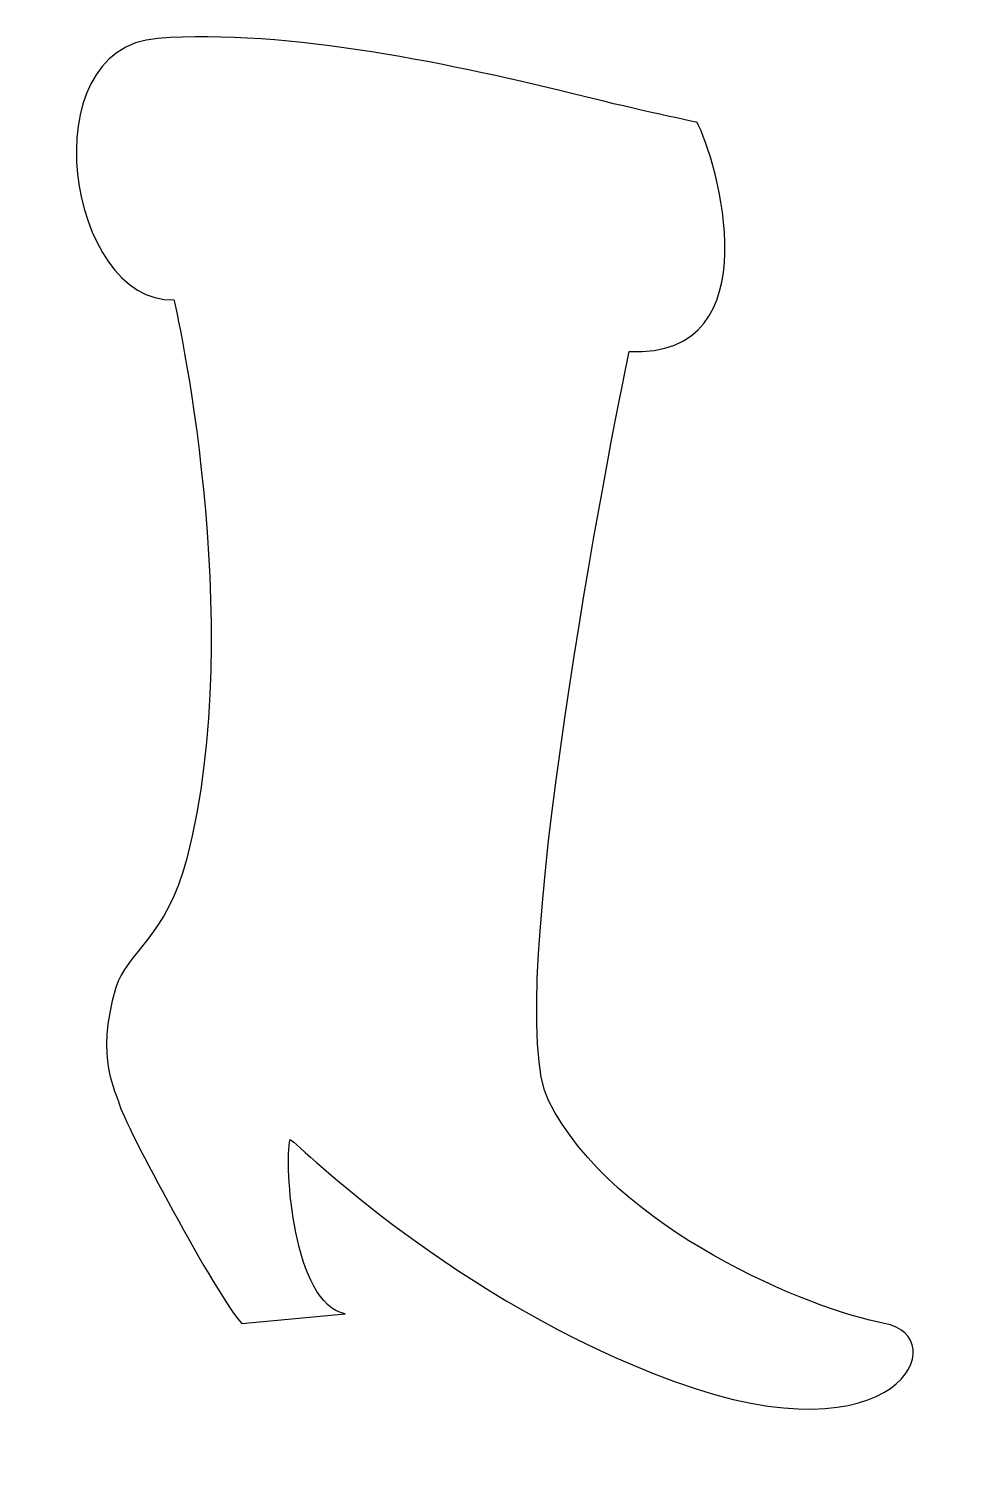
# Model space of a CAD drawing. Header units: centimetres. Extents: x -6.3 to 6.3, y -10.1 to 9.4.
import ezdxf

# ---------------------------------------------------------------- set-up
doc = ezdxf.new("R2010")
doc.units = ezdxf.units.CM
doc.header["$MEASUREMENT"] = 0
doc.layers.add('Camada 1', color=7, linetype='Continuous')

msp = doc.modelspace()

# ---------------------------------------------------------------- linework, layer by layer
at = {"layer": 'Camada 1'}
msp.add_open_spline([(-2.03621, -8.0346), (-2.03621, -8.0346), (-3.44144, -8.16634), (-3.44144, -8.16634), (-3.44144, -8.16634), (-3.74883, -7.85897), (-5.06635, -5.3997), (-5.11024, -5.18015), (-5.11024, -5.18015), (-5.1399, -5.03182), (-5.44769, -4.5791), (-5.15416, -3.59926), (-5.15416, -3.59926), (-5.01343, -3.12944), (-4.45751, -2.89258), (-4.18795, -1.84269), (-4.18795, -1.84269), (-3.35359, 1.40698), (-4.36361, 5.7545), (-4.36361, 5.7545), (-4.36361, 5.7545), (-5.81287, 5.71058), (-6.33973, 9.17982), (-4.58319, 9.31156), (-4.58319, 9.31156), (-2.82665, 9.4433), (-0.51186, 8.95247), (1.21349, 8.52112), (1.21349, 8.52112), (1.91612, 8.34546), (2.75048, 8.16981), (2.75048, 8.16981), (2.75048, 8.16981), (3.01395, 7.68676), (3.8045, 4.96407), (1.8283, 5.05188), (1.8283, 5.05188), (1.60872, 4.04183), (0.07673, -3.82883), (0.73046, -5.13622), (0.73046, -5.13622), (1.60872, -6.89287), (4.33128, -7.9907), (5.29746, -8.16636), (5.29746, -8.16636), (6.26369, -8.34202), (5.50571, -10.08268), (2.44308, -8.9568), (2.44308, -8.9568), (-0.54314, -7.85896), (-2.651, -5.751), (-2.78273, -5.66319), (-2.78273, -5.66319), (-2.87054, -6.01459), (-2.73881, -7.90287), (-2.03621, -8.0346)], degree=3, knots=[0, 0, 0, 0, 0.06666667, 0.06666667, 0.06666667, 0.06666667, 0.13333333, 0.13333333, 0.13333333, 0.13333333, 0.2, 0.2, 0.2, 0.2, 0.26666667, 0.26666667, 0.26666667, 0.26666667, 0.33333333, 0.33333333, 0.33333333, 0.33333333, 0.4, 0.4, 0.4, 0.4, 0.46666667, 0.46666667, 0.46666667, 0.46666667, 0.53333333, 0.53333333, 0.53333333, 0.53333333, 0.6, 0.6, 0.6, 0.6, 0.66666667, 0.66666667, 0.66666667, 0.66666667, 0.73333333, 0.73333333, 0.73333333, 0.73333333, 0.8, 0.8, 0.8, 0.8, 0.86666667, 0.86666667, 0.86666667, 0.86666667, 1, 1, 1, 1], dxfattribs=at)

doc.saveas('drawing.dxf')
